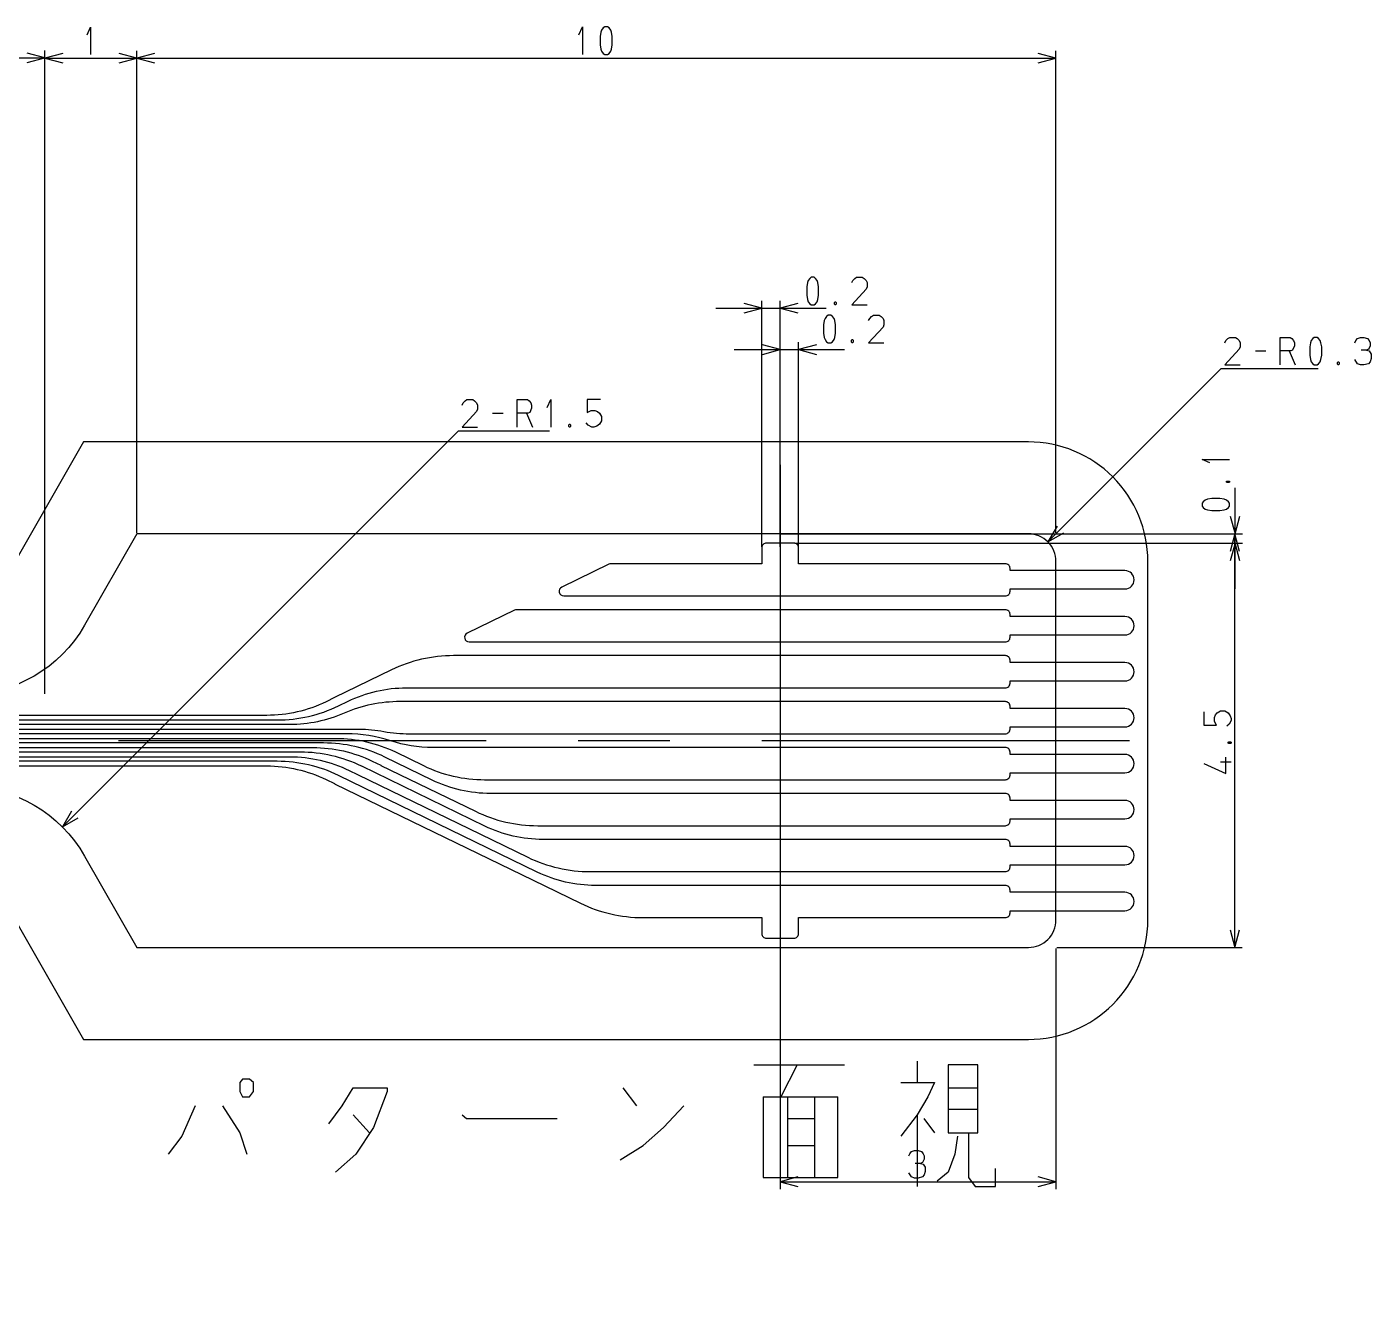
# Model space of a CAD drawing. Extents: x -8 to 21.6, y -8 to 7.8.
# Drawn here: x 7 to 21.63, y -6 to 7.77 of the extents above; entities that cross this region are included whole.
import ezdxf

# ---------------------------------------------------------------- set-up
doc = ezdxf.new("R2010")
doc.units = 0
for name, color, linetype in [('001COM_OUT', 7, 'CONTINUOUS'), ('005OUT_DIM', 7, 'CONTINUOUS'), ('007A_DIM', 7, 'CONTINUOUS'), ('010A_PT', 7, 'CONTINUOUS'), ('012A_SR', 7, 'CONTINUOUS'), ('014A_CL', 7, 'CONTINUOUS'), ('100DATUM_LINE', 7, 'CONTINUOUS')]:
    doc.layers.add(name, color=color, linetype=linetype)

msp = doc.modelspace()

# ---------------------------------------------------------------- linework, layer by layer
at = {"layer": '001COM_OUT'}
msp.add_lwpolyline([(-5, 5), (-5, -5), (5, -5), (5, -0.5), (6.33, -0.5, -0.269143), (7.632, -1.256), (8.2, -2.25), (17.9, -2.25, 0.414214), (18.2, -1.95), (18.2, 1.95, 0.414214), (17.9, 2.25), (8.2, 2.25), (7.632, 1.256, -0.269143), (6.33, 0.5), (5, 0.5), (5, 5), (-5, 5)], format="xyb", dxfattribs=at)
for points in [[(16.688, -3.487), (16.688, -3.721)], [(14.911, -3.526), (15.899, -3.526)], [(15.383, -3.526), (15.206, -3.877)], [(17.027, -3.526), (17.027, -4.267), (17.351, -4.267), (17.351, -3.526), (17.027, -3.526)], [(9.322, -3.721), (9.322, -3.818), (9.351, -3.877), (9.425, -3.877), (9.469, -3.818), (9.469, -3.721), (9.425, -3.682), (9.351, -3.682), (9.322, -3.721)], [(10.288, -4.169), (10.435, -3.974), (10.553, -3.779), (10.922, -3.779), (10.922, -3.818), (10.774, -4.208), (10.583, -4.5), (10.361, -4.695)], [(13.488, -3.779), (13.635, -3.974)], [(16.511, -3.721), (16.879, -3.721), (16.806, -3.877), (16.688, -4.072), (16.511, -4.305)], [(17.027, -3.779), (17.351, -3.779)], [(15.014, -4.754), (15.825, -4.754), (15.825, -3.877)], [(15.014, -3.877), (15.014, -4.754)], [(15.014, -3.877), (15.825, -3.877)], [(15.279, -3.877), (15.279, -4.754)], [(15.574, -3.877), (15.574, -4.754)], [(8.835, -3.974), (8.688, -4.305), (8.54, -4.5)], [(9.13, -3.974), (9.322, -4.267), (9.395, -4.5)], [(10.553, -4.072), (10.73, -4.267)], [(11.74, -4.072), (11.785, -4.111), (12.772, -4.111)], [(13.458, -4.559), (13.709, -4.403), (13.93, -4.208), (14.151, -3.974)], [(16.688, -4.072), (16.688, -4.851)], [(17.351, -4.013), (17.027, -4.013)], [(15.279, -4.111), (15.574, -4.111)], [(16.761, -4.111), (16.879, -4.267)], [(17.13, -4.305), (17.101, -4.5), (17.027, -4.695), (16.909, -4.792)], [(17.248, -4.267), (17.248, -4.754), (17.322, -4.851), (17.543, -4.851), (17.543, -4.656)], [(15.279, -4.403), (15.574, -4.403)]]:
    msp.add_lwpolyline(points, dxfattribs=at)
at = {"layer": '005OUT_DIM'}
for points in [[(7.658, 7.679), (7.697, 7.764), (7.697, 7.464)], [(13.008, 7.68), (13.047, 7.766), (13.047, 7.466)], [(13.241, 7.661), (13.241, 7.571), (13.249, 7.524), (13.256, 7.501), (13.275, 7.478), (13.29, 7.466), (13.321, 7.466), (13.337, 7.478), (13.355, 7.501), (13.363, 7.524), (13.371, 7.571), (13.371, 7.661), (13.363, 7.707), (13.355, 7.731), (13.337, 7.754), (13.321, 7.766), (13.29, 7.766), (13.275, 7.754), (13.256, 7.731), (13.249, 7.707), (13.241, 7.661)], [(7.007, 7.377), (7.2, 7.428), (7.007, 7.48)], [(7.2, 0.51), (7.2, 7.508)], [(7.2, 0.51), (7.2, 7.504)], [(7.393, 7.476), (7.2, 7.424), (7.393, 7.373)], [(8.007, 7.373), (8.2, 7.424), (8.007, 7.476)], [(8.2, 2.26), (8.2, 7.506)], [(8.2, 2.26), (8.2, 7.504)], [(8.393, 7.478), (8.2, 7.426), (8.393, 7.374)], [(18.007, 7.374), (18.2, 7.426), (18.007, 7.478)], [(18.2, 2.26), (18.2, 7.506)], [(5, 7.428), (7.2, 7.428)], [(7.2, 7.424), (8.2, 7.424)], [(8.2, 7.426), (18.2, 7.426)], [(20.038, 4.329), (20.048, 4.353), (20.069, 4.376), (20.09, 4.388), (20.152, 4.388), (20.173, 4.376), (20.194, 4.353), (20.204, 4.329), (20.204, 4.283), (20.194, 4.259), (20.038, 4.088), (20.204, 4.088)], [(20.638, 4.088), (20.638, 4.388), (20.747, 4.388), (20.765, 4.376), (20.786, 4.353), (20.794, 4.329), (20.794, 4.294), (20.775, 4.248), (20.755, 4.24), (20.638, 4.24)], [(20.961, 4.283), (20.961, 4.193), (20.969, 4.146), (20.977, 4.123), (20.995, 4.099), (21.01, 4.088), (21.042, 4.088), (21.057, 4.099), (21.075, 4.123), (21.083, 4.146), (21.091, 4.193), (21.091, 4.283), (21.083, 4.329), (21.075, 4.353), (21.057, 4.376), (21.042, 4.388), (21.01, 4.388), (20.995, 4.376), (20.977, 4.353), (20.969, 4.329), (20.961, 4.283)], [(21.452, 4.329), (21.462, 4.353), (21.481, 4.376), (21.512, 4.388), (21.551, 4.388), (21.59, 4.376), (21.608, 4.353), (21.618, 4.329), (21.618, 4.294), (21.608, 4.271), (21.6, 4.259), (21.579, 4.248), (21.52, 4.248)], [(21.579, 4.248), (21.608, 4.24), (21.629, 4.205), (21.629, 4.158), (21.618, 4.123), (21.6, 4.099), (21.551, 4.088), (21.512, 4.088), (21.481, 4.099), (21.452, 4.146)], [(20.369, 4.24), (20.483, 4.24)], [(20.736, 4.24), (20.804, 4.088)], [(21.282, 4.096), (21.279, 4.088), (21.269, 4.088), (21.264, 4.096), (21.264, 4.115), (21.269, 4.123), (21.279, 4.123), (21.282, 4.115), (21.282, 4.096)], [(18.112, 2.162), (19.998, 4.048), (21.052, 4.048)], [(11.739, 3.651), (11.75, 3.675), (11.771, 3.698), (11.791, 3.71), (11.854, 3.71), (11.875, 3.698), (11.895, 3.675), (11.906, 3.651), (11.906, 3.605), (11.895, 3.581), (11.739, 3.41), (11.906, 3.41)], [(12.339, 3.41), (12.339, 3.71), (12.449, 3.71), (12.467, 3.698), (12.488, 3.675), (12.495, 3.651), (12.495, 3.616), (12.477, 3.57), (12.456, 3.562), (12.339, 3.562)], [(12.665, 3.624), (12.704, 3.71), (12.704, 3.41)], [(13.245, 3.71), (13.099, 3.71), (13.099, 3.57), (13.141, 3.593), (13.182, 3.593), (13.213, 3.581), (13.234, 3.562), (13.255, 3.527), (13.255, 3.48), (13.234, 3.445), (13.203, 3.422), (13.172, 3.41), (13.151, 3.41), (13.11, 3.433), (13.089, 3.457)], [(12.071, 3.562), (12.185, 3.562)], [(12.438, 3.562), (12.506, 3.41)], [(7.39, -0.939), (11.699, 3.37), (12.689, 3.37)], [(12.919, 3.418), (12.916, 3.41), (12.906, 3.41), (12.9, 3.418), (12.9, 3.437), (12.906, 3.445), (12.916, 3.445), (12.919, 3.437), (12.919, 3.418)], [(18.212, 2.335), (18.112, 2.162), (18.285, 2.262)], [(18.21, 2.25), (20.227, 2.25)], [(20.198, 2.057), (20.147, 2.25), (20.095, 2.057)], [(20.147, -2.25), (20.147, 2.25)], [(19.807, 0.313), (19.807, 0.168), (19.947, 0.168), (19.924, 0.209), (19.924, 0.251), (19.935, 0.282), (19.955, 0.303), (19.99, 0.323), (20.037, 0.323), (20.072, 0.303), (20.095, 0.271), (20.107, 0.24), (20.107, 0.219), (20.083, 0.178), (20.06, 0.157)], [(20.099, -0.013), (20.107, -0.016), (20.107, -0.026), (20.099, -0.031), (20.079, -0.031), (20.072, -0.026), (20.072, -0.016), (20.079, -0.013), (20.099, -0.013)], [(19.807, -0.248), (20.048, -0.357), (20.048, -0.181)], [(19.99, -0.23), (20.107, -0.23)], [(7.49, -0.766), (7.39, -0.939), (7.563, -0.839)], [(20.095, -2.057), (20.147, -2.25), (20.198, -2.057)], [(18.21, -2.25), (20.227, -2.25)]]:
    msp.add_lwpolyline(points, dxfattribs=at)
at = {"layer": '007A_DIM'}
for points in [[(15.488, 4.936), (15.488, 4.846), (15.496, 4.799), (15.503, 4.776), (15.522, 4.753), (15.537, 4.741), (15.568, 4.741), (15.584, 4.753), (15.602, 4.776), (15.61, 4.799), (15.618, 4.846), (15.618, 4.936), (15.61, 4.983), (15.602, 5.006), (15.584, 5.029), (15.568, 5.041), (15.537, 5.041), (15.522, 5.029), (15.503, 5.006), (15.496, 4.983), (15.488, 4.936)], [(15.979, 4.983), (15.989, 5.006), (16.01, 5.029), (16.031, 5.041), (16.093, 5.041), (16.114, 5.029), (16.135, 5.006), (16.145, 4.983), (16.145, 4.936), (16.135, 4.912), (15.979, 4.741), (16.145, 4.741)], [(14.5, 4.707), (15.7, 4.707)], [(14.807, 4.655), (15, 4.707), (14.807, 4.758)], [(15, 2.11), (15, 4.787)], [(15.2, 2.11), (15.2, 4.787)], [(15.393, 4.758), (15.2, 4.707), (15.393, 4.655)], [(15.809, 4.749), (15.806, 4.741), (15.796, 4.741), (15.79, 4.749), (15.79, 4.768), (15.796, 4.776), (15.806, 4.776), (15.809, 4.768), (15.809, 4.749)], [(15.671, 4.523), (15.671, 4.433), (15.679, 4.386), (15.687, 4.363), (15.705, 4.34), (15.721, 4.328), (15.752, 4.328), (15.767, 4.34), (15.786, 4.363), (15.793, 4.386), (15.801, 4.433), (15.801, 4.523), (15.793, 4.57), (15.786, 4.593), (15.767, 4.616), (15.752, 4.628), (15.721, 4.628), (15.705, 4.616), (15.687, 4.593), (15.679, 4.57), (15.671, 4.523)], [(16.162, 4.57), (16.173, 4.593), (16.193, 4.616), (16.214, 4.628), (16.276, 4.628), (16.297, 4.616), (16.318, 4.593), (16.328, 4.57), (16.328, 4.523), (16.318, 4.499), (16.162, 4.328), (16.328, 4.328)], [(14.7, 4.255), (15.9, 4.255)], [(15.007, 4.203), (15.2, 4.255), (15.007, 4.306)], [(15.2, 2.11), (15.2, 4.335)], [(15.4, 2.11), (15.4, 4.335)], [(15.593, 4.306), (15.4, 4.255), (15.593, 4.203)], [(15.992, 4.336), (15.989, 4.328), (15.979, 4.328), (15.974, 4.336), (15.974, 4.355), (15.979, 4.363), (15.989, 4.363), (15.992, 4.355), (15.992, 4.336)], [(19.875, 3.021), (19.789, 3.06), (20.089, 3.06)], [(20.081, 2.825), (20.089, 2.822), (20.089, 2.812), (20.081, 2.807), (20.062, 2.807), (20.054, 2.812), (20.054, 2.822), (20.062, 2.825), (20.081, 2.825)], [(19.894, 2.504), (19.984, 2.504), (20.031, 2.512), (20.054, 2.52), (20.078, 2.538), (20.089, 2.553), (20.089, 2.584), (20.078, 2.6), (20.054, 2.618), (20.031, 2.626), (19.984, 2.634), (19.894, 2.634), (19.848, 2.626), (19.824, 2.618), (19.801, 2.6), (19.789, 2.584), (19.789, 2.553), (19.801, 2.538), (19.824, 2.52), (19.848, 2.512), (19.894, 2.504)], [(20.148, 1.65), (20.148, 2.75)], [(20.096, 2.443), (20.148, 2.25), (20.2, 2.443)], [(15.21, 2.25), (20.228, 2.25)], [(15.36, 2.15), (20.228, 2.15)], [(20.2, 1.957), (20.148, 2.15), (20.096, 1.957)], [(15.2, -2.26), (15.2, -4.879)], [(18.2, -2.26), (18.2, -4.879)], [(16.6, -4.518), (16.61, -4.494), (16.629, -4.471), (16.66, -4.459), (16.699, -4.459), (16.738, -4.471), (16.756, -4.494), (16.766, -4.518), (16.766, -4.553), (16.756, -4.576), (16.748, -4.588), (16.727, -4.599), (16.668, -4.599)], [(16.727, -4.599), (16.756, -4.607), (16.777, -4.642), (16.777, -4.689), (16.766, -4.724), (16.748, -4.747), (16.699, -4.759), (16.66, -4.759), (16.629, -4.747), (16.6, -4.701)], [(15.393, -4.747), (15.2, -4.799), (15.393, -4.851)], [(15.2, -4.799), (18.2, -4.799)], [(18.007, -4.851), (18.2, -4.799), (18.007, -4.747)]]:
    msp.add_lwpolyline(points, dxfattribs=at)
at = {"layer": '010A_PT'}
for points in [[(12.822, 1.67, 0.795972), (12.844, 1.575), (17.65, 1.575, 0.414214), (17.7, 1.625), (17.7, 1.65), (18.95, 1.65, 1), (18.95, 1.85), (17.7, 1.85), (17.7, 1.875, 0.414214), (17.65, 1.925), (15.4, 1.925), (15.4, 2.1, 0.414214), (15.35, 2.15), (15.05, 2.15, 0.414214), (15, 2.1), (15, 1.925), (13.358, 1.925, 0.113603), (13.336, 1.92), (12.822, 1.67)], [(11.794, 1.17, 0.795972), (11.815, 1.075), (17.65, 1.075, 0.414214), (17.7, 1.125), (17.7, 1.15), (18.95, 1.15, 1), (18.95, 1.35), (17.7, 1.35), (17.7, 1.375, 0.414214), (17.65, 1.425), (12.33, 1.425, 0.113603), (12.308, 1.42), (11.794, 1.17)], [(3.686, 0.225), (9.727, 0.225, 0), (9.727, 0.225, 0.113517), (10.393, 0.378, 0.003761), (10.394, 0.379), (10.498, 0.429, 0.001145), (10.498, 0.429, -0.113604), (11.132, 0.575), (17.65, 0.575, 0.414214), (17.7, 0.625), (17.7, 0.65), (18.95, 0.65, 1), (18.95, 0.85), (17.7, 0.85), (17.7, 0.875, 0.414214), (17.65, 0.925), (11.646, 0.925, 0.113604), (10.969, 0.769, 0), (10.969, 0.769), (10.351, 0.469, 0.005146), (10.35, 0.468), (10.258, 0.423, 0.000001), (10.258, 0.423, -0.113604), (9.613, 0.275, 0.022371), (9.611, 0.275), (3.659, 0.275, -0.083317)], [(3.593, 0.125), (10.62, 0.125, 0.000006), (10.62, 0.125), (10.62, 0.125, -0.045758), (10.888, 0.1, 0.000009), (10.888, 0.1, 0.045757), (11.166, 0.075), (17.65, 0.075, 0.414214), (17.7, 0.125), (17.7, 0.15), (18.95, 0.15, 1), (18.95, 0.35), (17.7, 0.35), (17.7, 0.375, 0.414214), (17.65, 0.425), (11.064, 0.425, 0.103139), (10.454, 0.298, -0.103134), (9.865, 0.175), (3.591, 0.175, 0.022372)], [(3.592, 0.025), (10.368, 0.025, -0.113604), (11.013, -0.123), (11.318, -0.272, 0.000001), (11.318, -0.272, 0.113604), (11.984, -0.425), (17.65, -0.425, 0.414214), (17.7, -0.375), (17.7, -0.35), (18.95, -0.35, 1), (18.95, -0.15), (17.7, -0.15), (17.7, -0.125, 0.414214), (17.65, -0.075), (11.419, -0.075, -0.079572), (10.959, -0.001, 0.000005), (10.959, -0.001, 0.07957), (10.482, 0.075), (3.59, 0.075, 0.02326)], [(3.59, -0.075), (10.116, -0.075, -0.113604), (10.761, -0.223), (10.854, -0.268, 0.005158), (10.854, -0.269), (11.884, -0.769, 0), (11.884, -0.769, 0.113604), (12.561, -0.925), (17.65, -0.925, 0.414214), (17.7, -0.875), (17.7, -0.85), (18.95, -0.85, 1), (18.95, -0.65), (17.7, -0.65), (17.7, -0.625, 0.414214), (17.65, -0.575), (12.047, -0.575, -0.113602), (11.413, -0.429, 0.002531), (11.413, -0.429), (10.897, -0.178, 0.00309), (10.897, -0.178, 0.113499), (10.231, -0.025, 0.000002), (10.231, -0.025), (3.532, -0.025, -0.031122)], [(3.533, -0.175), (9.865, -0.175, -0.113604), (10.509, -0.323), (10.602, -0.368, 0.005158), (10.602, -0.369), (11.94, -1.019, 0.001931), (11.94, -1.019, 0.000001), (11.94, -1.019), (12.455, -1.269, 0.113604), (13.132, -1.425), (17.65, -1.425, 0.414214), (17.7, -1.375), (17.7, -1.35), (18.95, -1.35, 1), (18.95, -1.15), (17.7, -1.15), (17.7, -1.125, 0.414214), (17.65, -1.075), (12.618, -1.075, -0.11324), (11.986, -0.93), (10.646, -0.278, 0.00309), (10.645, -0.278, 0.113501), (9.979, -0.125), (9.865, -0.125, 0), (9.865, -0.125), (3.591, -0.125, 0.054379)], [(3.659, -0.275), (9.613, -0.275, -0.113604), (10.258, -0.423), (10.35, -0.468, 0.005158), (10.351, -0.469), (12.511, -1.519, 0.001849), (12.512, -1.519, 0.000001), (12.512, -1.519), (13.026, -1.769, 0.113602), (13.704, -1.925), (15, -1.925), (15, -2.1, 0.414214), (15.05, -2.15), (15.35, -2.15, 0.414214), (15.4, -2.1), (15.4, -1.925), (17.65, -1.925, 0.414214), (17.7, -1.875), (17.7, -1.85), (18.95, -1.85, 1), (18.95, -1.65), (17.7, -1.65), (17.7, -1.625, 0.414214), (17.65, -1.575), (13.189, -1.575, -0.113255), (12.557, -1.43), (10.394, -0.378, 0.00309), (10.393, -0.378, 0.113501), (9.727, -0.225, 0), (9.727, -0.225), (3.686, -0.225, 0.094646)]]:
    msp.add_lwpolyline(points, format="xyb", dxfattribs=at)
at = {"layer": '012A_SR'}
msp.add_lwpolyline([(3.8, 6), (3.8, -6), (6, -6), (6, -1.5), (6.33, -1.5, -0.269143), (6.764, -1.752), (7.62, -3.25), (17.9, -3.25, 0.414214), (19.2, -1.95), (19.2, 1.95, 0.414214), (17.9, 3.25), (7.62, 3.25), (6.764, 1.752, -0.269143), (6.33, 1.5), (6, 1.5), (6, 6), (3.8, 6)], format="xyb", dxfattribs=at)
at = {"layer": '014A_CL'}
msp.add_lwpolyline([(15.2, 3.001), (15.2, -3.001)], dxfattribs=at)
at = {"layer": '100DATUM_LINE'}
for points in [[(8, 0), (12, 0)], [(13, 0), (14, 0)], [(15, 0), (19, 0)]]:
    msp.add_lwpolyline(points, dxfattribs=at)

doc.saveas('drawing.dxf')
